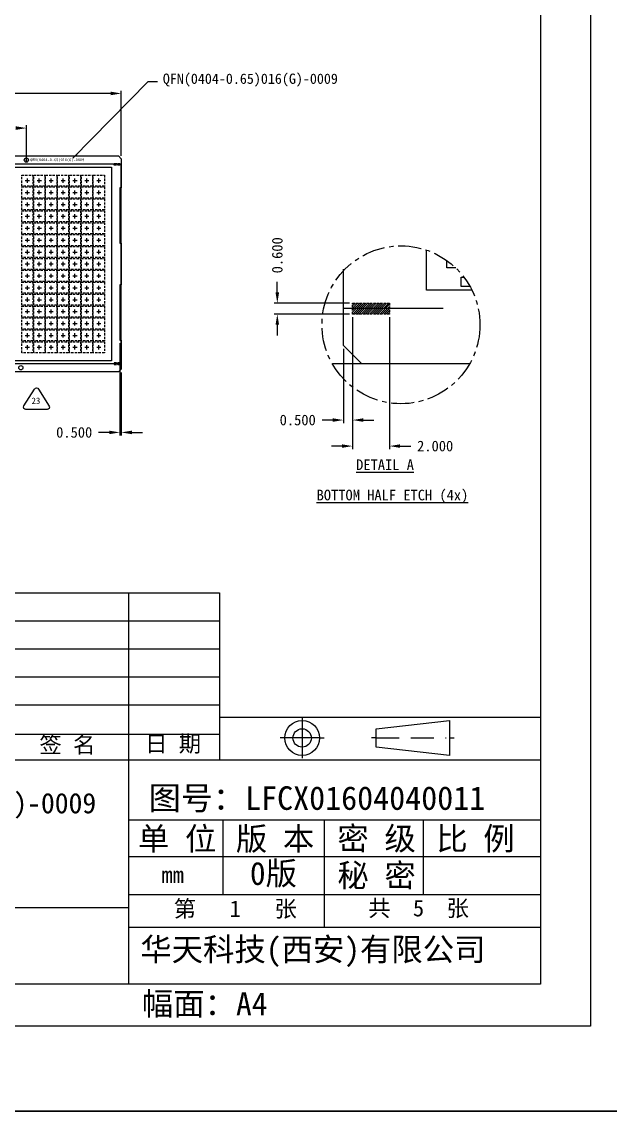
# Model space of a CAD drawing. Header units: millimetres. Extents: x 1670 to 1951, y 501 to 745.
# Drawn here: x 1781.2 to 1845, y 501.1 to 619.1 of the extents above; entities that cross this region are included whole.
import ezdxf

# ---------------------------------------------------------------- set-up
doc = ezdxf.new("R2010")
doc.units = ezdxf.units.MM
for name, pattern in [('BORDER', [8.75, 2.5, -1.25, 2.5, -1.25, 0, -1.25]), ('CENTER', [2, 1.25, -0.25, 0.25, -0.25]), ('DASHED', [0.75, 0.5, -0.25]), ('HIDDEN', [0.375, 0.25, -0.125])]:
    doc.linetypes.add(name, pattern=pattern)
for name, color, linetype, lineweight in [('1', 7, 'Continuous', 18), ('1D', 4, 'Continuous', 18), ('ETCH', 4, 'Continuous', 15), ('Pkg', 2, 'DASHED', 9)]:
    doc.layers.add(name, color=color, linetype=linetype, lineweight=lineweight)
for name, color, linetype in [('TAPE', 4, 'Continuous'), ('中心线', 1, 'CENTER'), ('标注', 4, 'Continuous')]:
    doc.layers.add(name, color=color, linetype=linetype)
doc.styles.add('宋体', font='')
doc.styles.get('宋体').set_extended_font_data('宋体')

msp = doc.modelspace()

# ---------------------------------------------------------------- hatches: boundary and pattern name
at = {"layer": 'ETCH', "lineweight": 5}
h = msp.add_hatch(dxfattribs=at)
h.set_pattern_fill('ANSI31', color=256, scale=0.05)
h.set_pattern_definition([(45, (1883.98841, 731.20853), (-0.1122532, 0.1122532), [])])
h.paths.add_polyline_path([(1791.8723, 582.0888), (1791.2723, 582.0888), (1791.2723, 582.0045), (1791.8723, 582.0045)])
h.paths.add_polyline_path([(1791.8723, 582.1845), (1791.2723, 582.1845), (1791.2723, 582.0888), (1791.8723, 582.0888)])
h.paths.add_polyline_path([(1791.8723, 603.6945), (1791.2723, 603.6945), (1791.2723, 603.6045), (1791.8723, 603.6045)])
h.paths.add_polyline_path([(1791.8723, 603.7845), (1791.2723, 603.7845), (1791.2723, 603.6945), (1791.8723, 603.6945)])
h.paths.add_polyline_path([(1715.3723, 603.6945), (1714.7723, 603.6945), (1714.7723, 603.6045), (1715.3723, 603.6045)])
h.paths.add_polyline_path([(1715.3723, 603.7845), (1714.7723, 603.7845), (1714.7723, 603.6945), (1715.3723, 603.6945)])
h.paths.add_polyline_path([(1734.5827, 638.9644), (1732.5827, 638.9644), (1732.5827, 638.6644), (1734.5827, 638.6644)])
h.paths.add_polyline_path([(1734.5827, 639.2644), (1732.5827, 639.2644), (1732.5827, 638.9644), (1734.5827, 638.9644)])
h.paths.add_polyline_path([(1734.5827, 710.9644), (1732.5827, 710.9644), (1732.5827, 710.6644), (1734.5827, 710.6644)])
h.paths.add_polyline_path([(1734.5827, 711.2644), (1732.5827, 711.2644), (1732.5827, 710.9644), (1734.5827, 710.9644)])
h.paths.add_polyline_path([(1715.3723, 582.0888), (1714.7723, 582.0888), (1714.7723, 582.0045), (1715.3723, 582.0045)])
h.paths.add_polyline_path([(1715.3723, 582.1845), (1714.7723, 582.1845), (1714.7723, 582.0888), (1715.3723, 582.0888)])
h = msp.add_hatch(dxfattribs=at)
h.set_pattern_fill('ANSI31', color=256, scale=0.05)
h.set_pattern_definition([(45, (1881.25388, 716.94513), (-0.1122532, 0.1122532), [])])
h.paths.add_polyline_path([(1817.0838, 587.4604), (1821.0838, 587.4604), (1821.0838, 588.0604), (1817.0838, 588.0604)])
h.paths.add_polyline_path([(1821.0838, 588.0604), (1821.0838, 588.6604), (1817.0838, 588.6604), (1817.0838, 588.0604)])
at = {"layer": '标注', "lineweight": 5}
for points in [[(1790.8723, 611.5572), (1790.8723, 611.1739), (1792.0223, 611.3656)], [(1780.5973, 607.804), (1780.5973, 607.4207), (1781.7473, 607.6123)], [(1786.7857, 604.3395), (1787.1514, 604.8211), (1787.2587, 604.7162)], [(1808.7356, 589.8104), (1809.119, 589.8104), (1808.9273, 588.6604)], [(1808.7356, 586.3104), (1809.119, 586.3104), (1808.9273, 587.4604)], [(1814.9338, 576.1768), (1814.9338, 575.7935), (1816.0838, 575.9852)], [(1818.2338, 576.1768), (1818.2338, 575.7935), (1817.0838, 575.9852)], [(1790.7223, 574.8363), (1790.7223, 574.4529), (1791.8723, 574.6446)], [(1793.1723, 574.8363), (1793.1723, 574.4529), (1792.0223, 574.6446)], [(1815.9338, 573.3566), (1815.9338, 572.9733), (1817.0838, 573.1649)], [(1822.2338, 573.3566), (1822.2338, 572.9733), (1821.0838, 573.1649)]]:
    msp.add_hatch(color=256, dxfattribs=at).paths.add_polyline_path(points, flags=0)

# ---------------------------------------------------------------- linework, layer by layer
at = {"color": 0, "lineweight": 5}
for p, q in [((1749.6022, 557.2545), (1802.6543, 557.2545)), ((1792.7929, 557.2545), (1792.7929, 539.1746)), ((1802.6543, 557.2545), (1802.6543, 539.1746)), ((1749.6022, 554.2272), (1802.6543, 554.2272)), ((1749.6022, 551.1999), (1802.6543, 551.1999)), ((1749.6022, 548.1726), (1802.6543, 548.1726)), ((1749.6022, 545.1453), (1802.6543, 545.1453)), ((1802.6543, 543.8132), (1837.4538, 543.8132)), ((1749.6022, 541.9738), (1802.6543, 541.9738)), ((1749.6022, 539.1746), (1837.4538, 539.1746)), ((1792.7929, 539.1746), (1792.7929, 514.8676)), ((1792.7929, 532.6699), (1837.4538, 532.6699)), ((1803.011, 532.588), (1803.011, 524.5929)), ((1814.0096, 532.588), (1814.0096, 521.0363)), ((1824.7224, 532.588), (1824.7224, 524.5929)), ((1792.7929, 528.6957), (1837.4538, 528.6957)), ((1792.7929, 524.5929), (1837.4538, 524.5929)), ((1792.7929, 523.1583), (1680.8823, 523.1583)), ((1792.7929, 521.0363), (1837.4538, 521.0363))]:
    msp.add_line(p, q, dxfattribs=at)
at = {"color": 0, "linetype": 'BORDER', "lineweight": 5}
for p, q in [((1811.6201, 543.7077), (1811.6201, 541.5432)), ((1809.7295, 541.5432), (1809.232, 541.5432)), ((1811.6201, 541.5432), (1809.7295, 541.5432)), ((1811.6201, 541.5432), (1811.6201, 539.347)), ((1813.5107, 541.5432), (1811.6201, 541.5432)), ((1813.5107, 541.5432), (1814.0083, 541.5432)), ((1819.6332, 541.5432), (1819.1357, 541.5432)), ((1819.6332, 541.5432), (1827.5937, 541.5432)), ((1827.5937, 541.5432), (1828.0912, 541.5432))]:
    msp.add_line(p, q, dxfattribs=at)
at = {"color": 0, "linetype": 'Continuous', "lineweight": 5}
for p, q in [((1819.6332, 542.5383), (1827.5937, 543.4338)), ((1827.5937, 543.4338), (1827.5937, 539.6526)), ((1819.6332, 540.5482), (1819.6332, 542.5383)), ((1827.5937, 539.6526), (1819.6332, 540.5482))]:
    msp.add_line(p, q, dxfattribs=at)
msp.add_lwpolyline([(1670.2078, 744.9877), (1927.6527, 744.9877), (1927.6527, 501.1103), (1670.2078, 501.1103)], close=True)
at = {"color": 0, "lineweight": 5}
for points in [[(1680.8823, 735.2435), (1842.846, 735.2435), (1842.846, 510.3352), (1680.8823, 510.3352)], [(1700.2382, 730.6837), (1837.4538, 730.6837), (1837.4538, 514.8676), (1700.2382, 514.8676)]]:
    msp.add_lwpolyline(points, close=True, dxfattribs=at)
at = {"color": 0, "linetype": 'Continuous', "lineweight": 5}
for radius in [1.8906, 0.9951]:
    msp.add_circle((1811.6201, 541.5432), radius, dxfattribs=at)
at = {"layer": '1', "lineweight": 5}
for p, q in [((1714.9223, 604.5945), (1791.7223, 604.5945)), ((1791.7223, 604.5945), (1792.0223, 604.2945)), ((1792.0223, 604.2945), (1792.0223, 601.1445)), ((1792.0223, 601.1445), (1791.8723, 601.1445)), ((1791.8723, 601.1445), (1791.8723, 595.1445)), ((1791.8723, 595.1445), (1792.0223, 595.1445)), ((1792.0223, 595.1445), (1792.0223, 590.6445)), ((1792.0223, 590.6445), (1791.8723, 590.6445)), ((1791.8723, 590.6445), (1791.8723, 584.6445)), ((1791.8723, 584.6445), (1792.0223, 584.6445)), ((1792.0223, 584.6445), (1792.0223, 581.4945)), ((1791.7223, 581.1945), (1714.9223, 581.1945)), ((1792.0223, 581.4945), (1791.7223, 581.1945))]:
    msp.add_line(p, q, dxfattribs=at)
for points in [[(1828.2566, 592.4604), (1827.2838, 592.4604), (1827.2838, 593.2677)], [(1829.7507, 582.0604), (1818.0838, 582.0604), (1816.0838, 584.0604), (1816.0838, 592.1501)]]:
    msp.add_lwpolyline(points, dxfattribs=at)
at = {"layer": '1', "lineweight": 5, "ltscale": 10}
msp.add_lwpolyline([(1829.7961, 590.4604), (1828.8478, 590.4604), (1828.8478, 591.4604), (1829.1441, 591.4604)], dxfattribs=at)
at = {"layer": '1', "lineweight": 5}
for centre in [(1781.7473, 604.1409), (1781.1473, 581.6481)]:
    msp.add_circle(centre, 0.2286, dxfattribs=at)
at = {"layer": '1D', "lineweight": 5}
for p, q in [((1781.6473, 604.1409), (1781.8473, 604.1409)), ((1781.7473, 604.0409), (1781.7473, 604.2409))]:
    msp.add_line(p, q, dxfattribs=at)
at = {"layer": '1D', "lineweight": 0}
for p, q in [((1816.0838, 588.0604), (1816.0838, 592.3416)), ((1826.9009, 588.0604), (1816.0838, 588.0604))]:
    msp.add_line(p, q, dxfattribs=at)
at = {"layer": '1D', "lineweight": 5}
msp.add_lwpolyline([(1715.9723, 603.3945), (1790.9723, 603.3945), (1790.9723, 582.3945), (1715.9723, 582.3945)], close=True, dxfattribs=at)
at = {"layer": '1D', "linetype": 'HIDDEN', "lineweight": 5}
for points in [[(1791.8723, 603.7845), (1791.8723, 603.6045), (1791.2723, 603.6045), (1791.2723, 603.7845)], [(1817.0838, 587.4604), (1817.0838, 588.6604), (1821.0838, 588.6604), (1821.0838, 587.4604)], [(1791.8723, 582.0045), (1791.8723, 582.1845), (1791.2723, 582.1845), (1791.2723, 582.0045)]]:
    msp.add_lwpolyline(points, close=True, dxfattribs=at)
at = {"layer": '1D', "color": 1, "lineweight": 5}
msp.add_lwpolyline([(1830.0051, 590.0604), (1825.0838, 590.0604), (1825.0838, 594.3955)], dxfattribs=at)
at = {"layer": 'Pkg', "color": 2, "linetype": 'DASHED', "lineweight": 5, "ltscale": 0.5}
for points in [[(1781.2523, 602.5245), (1782.4523, 602.5245), (1782.4523, 601.3245), (1781.2523, 601.3245)], [(1782.5423, 602.5245), (1783.7423, 602.5245), (1783.7423, 601.3245), (1782.5423, 601.3245)], [(1783.8323, 602.5245), (1785.0323, 602.5245), (1785.0323, 601.3245), (1783.8323, 601.3245)], [(1785.1223, 602.5245), (1786.3223, 602.5245), (1786.3223, 601.3245), (1785.1223, 601.3245)], [(1786.4123, 602.5245), (1787.6123, 602.5245), (1787.6123, 601.3245), (1786.4123, 601.3245)], [(1787.7023, 602.5245), (1788.9023, 602.5245), (1788.9023, 601.3245), (1787.7023, 601.3245)], [(1788.9923, 602.5245), (1790.1923, 602.5245), (1790.1923, 601.3245), (1788.9923, 601.3245)], [(1781.2523, 601.2345), (1782.4523, 601.2345), (1782.4523, 600.0345), (1781.2523, 600.0345)], [(1782.5423, 601.2345), (1783.7423, 601.2345), (1783.7423, 600.0345), (1782.5423, 600.0345)], [(1783.8323, 601.2345), (1785.0323, 601.2345), (1785.0323, 600.0345), (1783.8323, 600.0345)], [(1785.1223, 601.2345), (1786.3223, 601.2345), (1786.3223, 600.0345), (1785.1223, 600.0345)], [(1786.4123, 601.2345), (1787.6123, 601.2345), (1787.6123, 600.0345), (1786.4123, 600.0345)], [(1787.7023, 601.2345), (1788.9023, 601.2345), (1788.9023, 600.0345), (1787.7023, 600.0345)], [(1788.9923, 601.2345), (1790.1923, 601.2345), (1790.1923, 600.0345), (1788.9923, 600.0345)], [(1781.2523, 599.9445), (1782.4523, 599.9445), (1782.4523, 598.7445), (1781.2523, 598.7445)], [(1782.5423, 599.9445), (1783.7423, 599.9445), (1783.7423, 598.7445), (1782.5423, 598.7445)], [(1783.8323, 599.9445), (1785.0323, 599.9445), (1785.0323, 598.7445), (1783.8323, 598.7445)], [(1785.1223, 599.9445), (1786.3223, 599.9445), (1786.3223, 598.7445), (1785.1223, 598.7445)], [(1786.4123, 599.9445), (1787.6123, 599.9445), (1787.6123, 598.7445), (1786.4123, 598.7445)], [(1787.7023, 599.9445), (1788.9023, 599.9445), (1788.9023, 598.7445), (1787.7023, 598.7445)], [(1788.9923, 599.9445), (1790.1923, 599.9445), (1790.1923, 598.7445), (1788.9923, 598.7445)], [(1781.2523, 598.6545), (1782.4523, 598.6545), (1782.4523, 597.4545), (1781.2523, 597.4545)], [(1782.5423, 598.6545), (1783.7423, 598.6545), (1783.7423, 597.4545), (1782.5423, 597.4545)], [(1783.8323, 598.6545), (1785.0323, 598.6545), (1785.0323, 597.4545), (1783.8323, 597.4545)], [(1785.1223, 598.6545), (1786.3223, 598.6545), (1786.3223, 597.4545), (1785.1223, 597.4545)], [(1786.4123, 598.6545), (1787.6123, 598.6545), (1787.6123, 597.4545), (1786.4123, 597.4545)], [(1787.7023, 598.6545), (1788.9023, 598.6545), (1788.9023, 597.4545), (1787.7023, 597.4545)], [(1788.9923, 598.6545), (1790.1923, 598.6545), (1790.1923, 597.4545), (1788.9923, 597.4545)], [(1781.2523, 597.3645), (1782.4523, 597.3645), (1782.4523, 596.1645), (1781.2523, 596.1645)], [(1782.5423, 597.3645), (1783.7423, 597.3645), (1783.7423, 596.1645), (1782.5423, 596.1645)], [(1783.8323, 597.3645), (1785.0323, 597.3645), (1785.0323, 596.1645), (1783.8323, 596.1645)], [(1785.1223, 597.3645), (1786.3223, 597.3645), (1786.3223, 596.1645), (1785.1223, 596.1645)], [(1786.4123, 597.3645), (1787.6123, 597.3645), (1787.6123, 596.1645), (1786.4123, 596.1645)], [(1787.7023, 597.3645), (1788.9023, 597.3645), (1788.9023, 596.1645), (1787.7023, 596.1645)], [(1788.9923, 597.3645), (1790.1923, 597.3645), (1790.1923, 596.1645), (1788.9923, 596.1645)], [(1781.2523, 596.0745), (1782.4523, 596.0745), (1782.4523, 594.8745), (1781.2523, 594.8745)], [(1782.5423, 596.0745), (1783.7423, 596.0745), (1783.7423, 594.8745), (1782.5423, 594.8745)], [(1783.8323, 596.0745), (1785.0323, 596.0745), (1785.0323, 594.8745), (1783.8323, 594.8745)], [(1785.1223, 596.0745), (1786.3223, 596.0745), (1786.3223, 594.8745), (1785.1223, 594.8745)], [(1786.4123, 596.0745), (1787.6123, 596.0745), (1787.6123, 594.8745), (1786.4123, 594.8745)], [(1787.7023, 596.0745), (1788.9023, 596.0745), (1788.9023, 594.8745), (1787.7023, 594.8745)], [(1788.9923, 596.0745), (1790.1923, 596.0745), (1790.1923, 594.8745), (1788.9923, 594.8745)], [(1781.2523, 594.7845), (1782.4523, 594.7845), (1782.4523, 593.5845), (1781.2523, 593.5845)], [(1782.5423, 594.7845), (1783.7423, 594.7845), (1783.7423, 593.5845), (1782.5423, 593.5845)], [(1783.8323, 594.7845), (1785.0323, 594.7845), (1785.0323, 593.5845), (1783.8323, 593.5845)], [(1785.1223, 594.7845), (1786.3223, 594.7845), (1786.3223, 593.5845), (1785.1223, 593.5845)], [(1786.4123, 594.7845), (1787.6123, 594.7845), (1787.6123, 593.5845), (1786.4123, 593.5845)], [(1787.7023, 594.7845), (1788.9023, 594.7845), (1788.9023, 593.5845), (1787.7023, 593.5845)], [(1788.9923, 594.7845), (1790.1923, 594.7845), (1790.1923, 593.5845), (1788.9923, 593.5845)], [(1781.2523, 593.4945), (1782.4523, 593.4945), (1782.4523, 592.2945), (1781.2523, 592.2945)], [(1782.5423, 593.4945), (1783.7423, 593.4945), (1783.7423, 592.2945), (1782.5423, 592.2945)], [(1783.8323, 593.4945), (1785.0323, 593.4945), (1785.0323, 592.2945), (1783.8323, 592.2945)], [(1785.1223, 593.4945), (1786.3223, 593.4945), (1786.3223, 592.2945), (1785.1223, 592.2945)], [(1786.4123, 593.4945), (1787.6123, 593.4945), (1787.6123, 592.2945), (1786.4123, 592.2945)], [(1787.7023, 593.4945), (1788.9023, 593.4945), (1788.9023, 592.2945), (1787.7023, 592.2945)], [(1788.9923, 593.4945), (1790.1923, 593.4945), (1790.1923, 592.2945), (1788.9923, 592.2945)], [(1781.2523, 592.2045), (1782.4523, 592.2045), (1782.4523, 591.0045), (1781.2523, 591.0045)], [(1782.5423, 592.2045), (1783.7423, 592.2045), (1783.7423, 591.0045), (1782.5423, 591.0045)], [(1783.8323, 592.2045), (1785.0323, 592.2045), (1785.0323, 591.0045), (1783.8323, 591.0045)], [(1785.1223, 592.2045), (1786.3223, 592.2045), (1786.3223, 591.0045), (1785.1223, 591.0045)], [(1786.4123, 592.2045), (1787.6123, 592.2045), (1787.6123, 591.0045), (1786.4123, 591.0045)], [(1787.7023, 592.2045), (1788.9023, 592.2045), (1788.9023, 591.0045), (1787.7023, 591.0045)], [(1788.9923, 592.2045), (1790.1923, 592.2045), (1790.1923, 591.0045), (1788.9923, 591.0045)], [(1781.2523, 590.9145), (1782.4523, 590.9145), (1782.4523, 589.7145), (1781.2523, 589.7145)], [(1782.5423, 590.9145), (1783.7423, 590.9145), (1783.7423, 589.7145), (1782.5423, 589.7145)], [(1783.8323, 590.9145), (1785.0323, 590.9145), (1785.0323, 589.7145), (1783.8323, 589.7145)], [(1785.1223, 590.9145), (1786.3223, 590.9145), (1786.3223, 589.7145), (1785.1223, 589.7145)], [(1786.4123, 590.9145), (1787.6123, 590.9145), (1787.6123, 589.7145), (1786.4123, 589.7145)], [(1787.7023, 590.9145), (1788.9023, 590.9145), (1788.9023, 589.7145), (1787.7023, 589.7145)], [(1788.9923, 590.9145), (1790.1923, 590.9145), (1790.1923, 589.7145), (1788.9923, 589.7145)], [(1781.2523, 589.6245), (1782.4523, 589.6245), (1782.4523, 588.4245), (1781.2523, 588.4245)], [(1782.5423, 589.6245), (1783.7423, 589.6245), (1783.7423, 588.4245), (1782.5423, 588.4245)], [(1783.8323, 589.6245), (1785.0323, 589.6245), (1785.0323, 588.4245), (1783.8323, 588.4245)], [(1785.1223, 589.6245), (1786.3223, 589.6245), (1786.3223, 588.4245), (1785.1223, 588.4245)], [(1786.4123, 589.6245), (1787.6123, 589.6245), (1787.6123, 588.4245), (1786.4123, 588.4245)], [(1787.7023, 589.6245), (1788.9023, 589.6245), (1788.9023, 588.4245), (1787.7023, 588.4245)], [(1788.9923, 589.6245), (1790.1923, 589.6245), (1790.1923, 588.4245), (1788.9923, 588.4245)], [(1781.2523, 588.3345), (1782.4523, 588.3345), (1782.4523, 587.1345), (1781.2523, 587.1345)], [(1782.5423, 588.3345), (1783.7423, 588.3345), (1783.7423, 587.1345), (1782.5423, 587.1345)], [(1783.8323, 588.3345), (1785.0323, 588.3345), (1785.0323, 587.1345), (1783.8323, 587.1345)], [(1785.1223, 588.3345), (1786.3223, 588.3345), (1786.3223, 587.1345), (1785.1223, 587.1345)], [(1786.4123, 588.3345), (1787.6123, 588.3345), (1787.6123, 587.1345), (1786.4123, 587.1345)], [(1787.7023, 588.3345), (1788.9023, 588.3345), (1788.9023, 587.1345), (1787.7023, 587.1345)], [(1788.9923, 588.3345), (1790.1923, 588.3345), (1790.1923, 587.1345), (1788.9923, 587.1345)], [(1781.2523, 587.0445), (1782.4523, 587.0445), (1782.4523, 585.8445), (1781.2523, 585.8445)], [(1782.5423, 587.0445), (1783.7423, 587.0445), (1783.7423, 585.8445), (1782.5423, 585.8445)], [(1783.8323, 587.0445), (1785.0323, 587.0445), (1785.0323, 585.8445), (1783.8323, 585.8445)], [(1785.1223, 587.0445), (1786.3223, 587.0445), (1786.3223, 585.8445), (1785.1223, 585.8445)], [(1786.4123, 587.0445), (1787.6123, 587.0445), (1787.6123, 585.8445), (1786.4123, 585.8445)], [(1787.7023, 587.0445), (1788.9023, 587.0445), (1788.9023, 585.8445), (1787.7023, 585.8445)], [(1788.9923, 587.0445), (1790.1923, 587.0445), (1790.1923, 585.8445), (1788.9923, 585.8445)], [(1781.2523, 585.7545), (1782.4523, 585.7545), (1782.4523, 584.5545), (1781.2523, 584.5545)], [(1782.5423, 585.7545), (1783.7423, 585.7545), (1783.7423, 584.5545), (1782.5423, 584.5545)], [(1783.8323, 585.7545), (1785.0323, 585.7545), (1785.0323, 584.5545), (1783.8323, 584.5545)], [(1785.1223, 585.7545), (1786.3223, 585.7545), (1786.3223, 584.5545), (1785.1223, 584.5545)], [(1786.4123, 585.7545), (1787.6123, 585.7545), (1787.6123, 584.5545), (1786.4123, 584.5545)], [(1787.7023, 585.7545), (1788.9023, 585.7545), (1788.9023, 584.5545), (1787.7023, 584.5545)], [(1788.9923, 585.7545), (1790.1923, 585.7545), (1790.1923, 584.5545), (1788.9923, 584.5545)], [(1781.2523, 584.4645), (1782.4523, 584.4645), (1782.4523, 583.2645), (1781.2523, 583.2645)], [(1782.5423, 584.4645), (1783.7423, 584.4645), (1783.7423, 583.2645), (1782.5423, 583.2645)], [(1783.8323, 584.4645), (1785.0323, 584.4645), (1785.0323, 583.2645), (1783.8323, 583.2645)], [(1785.1223, 584.4645), (1786.3223, 584.4645), (1786.3223, 583.2645), (1785.1223, 583.2645)], [(1786.4123, 584.4645), (1787.6123, 584.4645), (1787.6123, 583.2645), (1786.4123, 583.2645)], [(1787.7023, 584.4645), (1788.9023, 584.4645), (1788.9023, 583.2645), (1787.7023, 583.2645)], [(1788.9923, 584.4645), (1790.1923, 584.4645), (1790.1923, 583.2645), (1788.9923, 583.2645)]]:
    msp.add_lwpolyline(points, close=True, dxfattribs=at)
at = {"layer": 'TAPE', "lineweight": 0}
msp.add_lwpolyline([(1792.0223, 603.6945), (1714.6223, 603.6945), (1714.6223, 582.0945), (1792.0223, 582.0945)], close=True, dxfattribs=at)
at = {"layer": '中心线', "color": 1, "linetype": 'CENTER', "lineweight": 5, "ltscale": 0.5}
for p, q in [((1781.6273, 601.9245), (1782.0773, 601.9245)), ((1781.8523, 601.6995), (1781.8523, 602.1495)), ((1782.9173, 601.9245), (1783.3673, 601.9245)), ((1783.1423, 601.6995), (1783.1423, 602.1495)), ((1784.2073, 601.9245), (1784.6573, 601.9245)), ((1784.4323, 601.6995), (1784.4323, 602.1495)), ((1785.4973, 601.9245), (1785.9473, 601.9245)), ((1785.7223, 601.6995), (1785.7223, 602.1495)), ((1786.7873, 601.9245), (1787.2373, 601.9245)), ((1787.0123, 601.6995), (1787.0123, 602.1495)), ((1788.0773, 601.9245), (1788.5273, 601.9245)), ((1788.3023, 601.6995), (1788.3023, 602.1495)), ((1789.3673, 601.9245), (1789.8173, 601.9245)), ((1789.5923, 601.6995), (1789.5923, 602.1495)), ((1781.8523, 600.4095), (1781.8523, 600.8595)), ((1783.1423, 600.4095), (1783.1423, 600.8595)), ((1784.4323, 600.4095), (1784.4323, 600.8595)), ((1785.7223, 600.4095), (1785.7223, 600.8595)), ((1787.0123, 600.4095), (1787.0123, 600.8595)), ((1788.3023, 600.4095), (1788.3023, 600.8595)), ((1789.5923, 600.4095), (1789.5923, 600.8595)), ((1781.6273, 600.6345), (1782.0773, 600.6345)), ((1781.8523, 599.1195), (1781.8523, 599.5695)), ((1782.9173, 600.6345), (1783.3673, 600.6345)), ((1783.1423, 599.1195), (1783.1423, 599.5695)), ((1784.2073, 600.6345), (1784.6573, 600.6345)), ((1784.4323, 599.1195), (1784.4323, 599.5695)), ((1785.4973, 600.6345), (1785.9473, 600.6345)), ((1785.7223, 599.1195), (1785.7223, 599.5695)), ((1786.7873, 600.6345), (1787.2373, 600.6345)), ((1787.0123, 599.1195), (1787.0123, 599.5695)), ((1788.0773, 600.6345), (1788.5273, 600.6345)), ((1788.3023, 599.1195), (1788.3023, 599.5695)), ((1789.3673, 600.6345), (1789.8173, 600.6345)), ((1789.5923, 599.1195), (1789.5923, 599.5695)), ((1781.6273, 599.3445), (1782.0773, 599.3445)), ((1782.9173, 599.3445), (1783.3673, 599.3445)), ((1784.2073, 599.3445), (1784.6573, 599.3445)), ((1785.4973, 599.3445), (1785.9473, 599.3445)), ((1786.7873, 599.3445), (1787.2373, 599.3445)), ((1788.0773, 599.3445), (1788.5273, 599.3445)), ((1789.3673, 599.3445), (1789.8173, 599.3445)), ((1781.6273, 598.0545), (1782.0773, 598.0545)), ((1781.8523, 597.8295), (1781.8523, 598.2795)), ((1782.9173, 598.0545), (1783.3673, 598.0545)), ((1783.1423, 597.8295), (1783.1423, 598.2795)), ((1784.2073, 598.0545), (1784.6573, 598.0545)), ((1784.4323, 597.8295), (1784.4323, 598.2795)), ((1785.4973, 598.0545), (1785.9473, 598.0545)), ((1785.7223, 597.8295), (1785.7223, 598.2795)), ((1786.7873, 598.0545), (1787.2373, 598.0545)), ((1787.0123, 597.8295), (1787.0123, 598.2795)), ((1788.0773, 598.0545), (1788.5273, 598.0545)), ((1788.3023, 597.8295), (1788.3023, 598.2795)), ((1789.3673, 598.0545), (1789.8173, 598.0545)), ((1789.5923, 597.8295), (1789.5923, 598.2795)), ((1781.6273, 596.7645), (1782.0773, 596.7645)), ((1781.8523, 596.5395), (1781.8523, 596.9895)), ((1782.9173, 596.7645), (1783.3673, 596.7645)), ((1783.1423, 596.5395), (1783.1423, 596.9895)), ((1784.2073, 596.7645), (1784.6573, 596.7645)), ((1784.4323, 596.5395), (1784.4323, 596.9895)), ((1785.4973, 596.7645), (1785.9473, 596.7645)), ((1785.7223, 596.5395), (1785.7223, 596.9895)), ((1786.7873, 596.7645), (1787.2373, 596.7645)), ((1787.0123, 596.5395), (1787.0123, 596.9895)), ((1788.0773, 596.7645), (1788.5273, 596.7645)), ((1788.3023, 596.5395), (1788.3023, 596.9895)), ((1789.3673, 596.7645), (1789.8173, 596.7645)), ((1789.5923, 596.5395), (1789.5923, 596.9895)), ((1781.6273, 595.4745), (1782.0773, 595.4745)), ((1781.8523, 595.2495), (1781.8523, 595.6995)), ((1782.9173, 595.4745), (1783.3673, 595.4745)), ((1783.1423, 595.2495), (1783.1423, 595.6995)), ((1784.2073, 595.4745), (1784.6573, 595.4745)), ((1784.4323, 595.2495), (1784.4323, 595.6995)), ((1785.4973, 595.4745), (1785.9473, 595.4745)), ((1785.7223, 595.2495), (1785.7223, 595.6995)), ((1786.7873, 595.4745), (1787.2373, 595.4745)), ((1787.0123, 595.2495), (1787.0123, 595.6995)), ((1788.0773, 595.4745), (1788.5273, 595.4745)), ((1788.3023, 595.2495), (1788.3023, 595.6995)), ((1789.3673, 595.4745), (1789.8173, 595.4745)), ((1789.5923, 595.2495), (1789.5923, 595.6995)), ((1781.6273, 594.1845), (1782.0773, 594.1845)), ((1781.8523, 593.9595), (1781.8523, 594.4095)), ((1782.9173, 594.1845), (1783.3673, 594.1845)), ((1783.1423, 593.9595), (1783.1423, 594.4095)), ((1784.2073, 594.1845), (1784.6573, 594.1845)), ((1784.4323, 593.9595), (1784.4323, 594.4095)), ((1785.4973, 594.1845), (1785.9473, 594.1845)), ((1785.7223, 593.9595), (1785.7223, 594.4095)), ((1786.7873, 594.1845), (1787.2373, 594.1845)), ((1787.0123, 593.9595), (1787.0123, 594.4095)), ((1788.0773, 594.1845), (1788.5273, 594.1845)), ((1788.3023, 593.9595), (1788.3023, 594.4095)), ((1789.3673, 594.1845), (1789.8173, 594.1845)), ((1789.5923, 593.9595), (1789.5923, 594.4095)), ((1781.6273, 592.8945), (1782.0773, 592.8945)), ((1781.8523, 592.6695), (1781.8523, 593.1195)), ((1782.9173, 592.8945), (1783.3673, 592.8945)), ((1783.1423, 592.6695), (1783.1423, 593.1195)), ((1784.2073, 592.8945), (1784.6573, 592.8945)), ((1784.4323, 592.6695), (1784.4323, 593.1195)), ((1785.4973, 592.8945), (1785.9473, 592.8945)), ((1785.7223, 592.6695), (1785.7223, 593.1195)), ((1786.7873, 592.8945), (1787.2373, 592.8945)), ((1787.0123, 592.6695), (1787.0123, 593.1195)), ((1788.0773, 592.8945), (1788.5273, 592.8945)), ((1788.3023, 592.6695), (1788.3023, 593.1195)), ((1789.3673, 592.8945), (1789.8173, 592.8945)), ((1789.5923, 592.6695), (1789.5923, 593.1195)), ((1781.6273, 591.6045), (1782.0773, 591.6045)), ((1781.8523, 591.3795), (1781.8523, 591.8295)), ((1782.9173, 591.6045), (1783.3673, 591.6045)), ((1783.1423, 591.3795), (1783.1423, 591.8295)), ((1784.2073, 591.6045), (1784.6573, 591.6045)), ((1784.4323, 591.3795), (1784.4323, 591.8295)), ((1785.4973, 591.6045), (1785.9473, 591.6045)), ((1785.7223, 591.3795), (1785.7223, 591.8295)), ((1786.7873, 591.6045), (1787.2373, 591.6045)), ((1787.0123, 591.3795), (1787.0123, 591.8295)), ((1788.0773, 591.6045), (1788.5273, 591.6045)), ((1788.3023, 591.3795), (1788.3023, 591.8295)), ((1789.3673, 591.6045), (1789.8173, 591.6045)), ((1789.5923, 591.3795), (1789.5923, 591.8295)), ((1781.6273, 590.3145), (1782.0773, 590.3145)), ((1781.8523, 590.0895), (1781.8523, 590.5395)), ((1782.9173, 590.3145), (1783.3673, 590.3145)), ((1783.1423, 590.0895), (1783.1423, 590.5395)), ((1784.2073, 590.3145), (1784.6573, 590.3145)), ((1784.4323, 590.0895), (1784.4323, 590.5395)), ((1785.4973, 590.3145), (1785.9473, 590.3145)), ((1785.7223, 590.0895), (1785.7223, 590.5395)), ((1786.7873, 590.3145), (1787.2373, 590.3145)), ((1787.0123, 590.0895), (1787.0123, 590.5395)), ((1788.0773, 590.3145), (1788.5273, 590.3145)), ((1788.3023, 590.0895), (1788.3023, 590.5395)), ((1789.3673, 590.3145), (1789.8173, 590.3145)), ((1789.5923, 590.0895), (1789.5923, 590.5395)), ((1781.6273, 589.0245), (1782.0773, 589.0245)), ((1781.8523, 588.7995), (1781.8523, 589.2495)), ((1782.9173, 589.0245), (1783.3673, 589.0245)), ((1783.1423, 588.7995), (1783.1423, 589.2495)), ((1784.2073, 589.0245), (1784.6573, 589.0245)), ((1784.4323, 588.7995), (1784.4323, 589.2495)), ((1785.4973, 589.0245), (1785.9473, 589.0245)), ((1785.7223, 588.7995), (1785.7223, 589.2495)), ((1786.7873, 589.0245), (1787.2373, 589.0245)), ((1787.0123, 588.7995), (1787.0123, 589.2495)), ((1788.0773, 589.0245), (1788.5273, 589.0245)), ((1788.3023, 588.7995), (1788.3023, 589.2495)), ((1789.3673, 589.0245), (1789.8173, 589.0245)), ((1789.5923, 588.7995), (1789.5923, 589.2495)), ((1781.6273, 587.7345), (1782.0773, 587.7345)), ((1781.8523, 587.5095), (1781.8523, 587.9595)), ((1782.9173, 587.7345), (1783.3673, 587.7345)), ((1783.1423, 587.5095), (1783.1423, 587.9595)), ((1784.2073, 587.7345), (1784.6573, 587.7345)), ((1784.4323, 587.5095), (1784.4323, 587.9595)), ((1785.4973, 587.7345), (1785.9473, 587.7345)), ((1785.7223, 587.5095), (1785.7223, 587.9595)), ((1786.7873, 587.7345), (1787.2373, 587.7345)), ((1787.0123, 587.5095), (1787.0123, 587.9595)), ((1788.0773, 587.7345), (1788.5273, 587.7345)), ((1788.3023, 587.5095), (1788.3023, 587.9595)), ((1789.3673, 587.7345), (1789.8173, 587.7345)), ((1789.5923, 587.5095), (1789.5923, 587.9595)), ((1781.8523, 586.2195), (1781.8523, 586.6695)), ((1783.1423, 586.2195), (1783.1423, 586.6695)), ((1784.4323, 586.2195), (1784.4323, 586.6695)), ((1785.7223, 586.2195), (1785.7223, 586.6695)), ((1787.0123, 586.2195), (1787.0123, 586.6695)), ((1788.3023, 586.2195), (1788.3023, 586.6695)), ((1789.5923, 586.2195), (1789.5923, 586.6695)), ((1781.6273, 586.4445), (1782.0773, 586.4445)), ((1781.8523, 584.9295), (1781.8523, 585.3795)), ((1782.9173, 586.4445), (1783.3673, 586.4445)), ((1783.1423, 584.9295), (1783.1423, 585.3795)), ((1784.2073, 586.4445), (1784.6573, 586.4445)), ((1784.4323, 584.9295), (1784.4323, 585.3795)), ((1785.4973, 586.4445), (1785.9473, 586.4445)), ((1785.7223, 584.9295), (1785.7223, 585.3795)), ((1786.7873, 586.4445), (1787.2373, 586.4445)), ((1787.0123, 584.9295), (1787.0123, 585.3795)), ((1788.0773, 586.4445), (1788.5273, 586.4445)), ((1788.3023, 584.9295), (1788.3023, 585.3795)), ((1789.3673, 586.4445), (1789.8173, 586.4445)), ((1789.5923, 584.9295), (1789.5923, 585.3795)), ((1781.6273, 585.1545), (1782.0773, 585.1545)), ((1782.9173, 585.1545), (1783.3673, 585.1545)), ((1784.2073, 585.1545), (1784.6573, 585.1545)), ((1785.4973, 585.1545), (1785.9473, 585.1545)), ((1786.7873, 585.1545), (1787.2373, 585.1545)), ((1788.0773, 585.1545), (1788.5273, 585.1545)), ((1789.3673, 585.1545), (1789.8173, 585.1545)), ((1781.6273, 583.8645), (1782.0773, 583.8645)), ((1781.8523, 583.6395), (1781.8523, 584.0895)), ((1782.9173, 583.8645), (1783.3673, 583.8645)), ((1783.1423, 583.6395), (1783.1423, 584.0895)), ((1784.2073, 583.8645), (1784.6573, 583.8645)), ((1784.4323, 583.6395), (1784.4323, 584.0895)), ((1785.4973, 583.8645), (1785.9473, 583.8645)), ((1785.7223, 583.6395), (1785.7223, 584.0895)), ((1786.7873, 583.8645), (1787.2373, 583.8645)), ((1787.0123, 583.6395), (1787.0123, 584.0895)), ((1788.0773, 583.8645), (1788.5273, 583.8645)), ((1788.3023, 583.6395), (1788.3023, 584.0895)), ((1789.3673, 583.8645), (1789.8173, 583.8645)), ((1789.5923, 583.6395), (1789.5923, 584.0895))]:
    msp.add_line(p, q, dxfattribs=at)
at = {"layer": '标注', "lineweight": 5}
for p, q in [((1786.7857, 604.3395), (1794.9265, 612.6701)), ((1794.9265, 612.6701), (1795.9565, 612.6701)), ((1790.8723, 611.3656), (1760.0842, 611.3656)), ((1792.0223, 604.5945), (1792.0223, 611.6656)), ((1781.7473, 604.4409), (1781.7473, 607.9123)), ((1781.7473, 604.4409), (1781.7473, 607.9123)), ((1808.9273, 589.8104), (1808.9273, 590.9604)), ((1816.7388, 588.6604), (1808.5823, 588.6604)), ((1816.7388, 587.4604), (1808.5823, 587.4604)), ((1817.0838, 587.1154), (1817.0838, 575.6402)), ((1817.0838, 587.1154), (1817.0838, 572.8199)), ((1821.0838, 587.1154), (1821.0838, 572.8199)), ((1808.9273, 586.3104), (1808.9273, 585.1604)), ((1791.8723, 584.2995), (1791.8723, 574.2996)), ((1816.0838, 583.7154), (1816.0838, 575.6402)), ((1818.0838, 582.0604), (1814.8959, 582.0604)), ((1792.0223, 581.1495), (1792.0223, 574.2996)), ((1814.9338, 575.9852), (1813.7838, 575.9852)), ((1818.2338, 575.9852), (1819.3838, 575.9852)), ((1790.7223, 574.6446), (1789.5723, 574.6446)), ((1793.1723, 574.6446), (1794.3223, 574.6446)), ((1815.9338, 573.1649), (1814.7838, 573.1649)), ((1822.2338, 573.1649), (1823.3838, 573.1649))]:
    msp.add_line(p, q, dxfattribs=at)
at = {"layer": '标注', "color": 6, "lineweight": 5, "ltscale": 2}
msp.add_lwpolyline([(1783.0636, 579.3425), (1784.1981, 577.5057, -0.58729158), (1783.9853, 577.1242), (1781.6962, 577.1242, -0.58994045), (1781.4845, 577.5074), (1782.639, 579.3442, -0.5551437)], format="xyb", close=True, dxfattribs=at)
at = {"layer": '标注', "color": 2, "linetype": 'CENTER', "lineweight": 5, "ltscale": 2}
msp.add_circle((1822.3233, 586.3007), 8.5526, dxfattribs=at)

# ---------------------------------------------------------------- texts
at = {"color": 0, "lineweight": 5, "style": '宋体'}
for s, insert, char_height, width, attachment_point in [('{\\fSimSun|b0|i0|c87|p0;签 名}', (1783.1544, 541.7142), 1.781163, 17.808045, 1), ('{\\fSimSun|b0|i0|c87|p0;日 期}', (1794.6035, 541.8176), 1.781163, 17.002495, 1), ('QFN(0404-0.65)016(G)-0009           \\P      引线框架图\\P     ', (1751.8967, 535.5819), 2.2, 37.150444, 1), ('图号：LFCX01604040011', (1795.0006, 533.4794), 2.55, 42.247593, 7), ('密 级', (1815.4346, 529.1293), 2.49363, 18.642456, 7), ('单 位', (1793.8354, 529.108), 2.49363, 18.642456, 7), ('版 本', (1804.4361, 529.0881), 2.49363, 18.642456, 7), ('比 例', (1826.1475, 529.1194), 2.49363, 18.642456, 7), ('0版', (1805.9615, 525.335), 2.49363, 18.642456, 7), ('秘 密', (1815.4346, 525.1318), 2.49363, 18.642456, 7), ('mm', (1796.3832, 525.833), 1.78116, 6.088247, 7), ('{\\fSimSun|b0|i0|c87|p0;第   1   张}', (1797.702, 523.9404), 1.781163, 41.373095, 1), ('{\\fSimSun|b0|i0|c87|p0;共  5  张}', (1818.7673, 524.0011), 1.781163, 33.768694, 1), ('{\\fSimSun|b0|i0|c87|p0;华天科技(西安)有限公司}', (1794.0806, 519.8907), 2.493628, 115.686778, 1), ('幅面：A4', (1794.2568, 511.2353), 2.49363, 18.642456, 7)]:
    msp.add_mtext(s, dxfattribs=dict(at, insert=insert, char_height=char_height, width=width, attachment_point=attachment_point))
at = {"layer": '标注', "lineweight": 5, "attachment_point": 5, "style": '宋体'}
for s, insert, char_height, width in [('{\\C0;QFN(0404-0.65)016(G)-0009}', (1806.01, 612.8133), 1.115046, 85.739756), ('{\\C0;QFN(0404-0.65)016(G)-0009}', (1785.0936, 604.1409), 0.3, 24.759696), ('0.500', (1811.1388, 575.9852), 1.15, 13.8), ('0.500', (1786.9273, 574.6446), 1.15, 13.8), ('2.000', (1826.0288, 573.1649), 1.15, 13.8), ('{\\LDETAIL A}', (1820.5977, 571.148), 1.15, 21.85), ('{\\LBOTTOM HALF ETCH (4x)}', (1821.4014, 567.7073), 1.15, 64.728571)]:
    msp.add_mtext(s, dxfattribs=dict(at, insert=insert, char_height=char_height, width=width))
at = {"layer": '标注', "lineweight": 5, "insert": (1808.9273, 593.8349), "char_height": 1.15, "width": 13.8, "attachment_point": 5, "rotation": 90, "style": '宋体'}
msp.add_mtext('0.600', dxfattribs=at)
at = {"layer": '标注', "linetype": 'ByBlock', "lineweight": 5, "insert": (1782.7843, 578.0655, -0.0027), "char_height": 0.7, "width": 0.968274, "attachment_point": 5, "style": '宋体'}
msp.add_mtext('23', dxfattribs=at)

doc.saveas('drawing.dxf')
